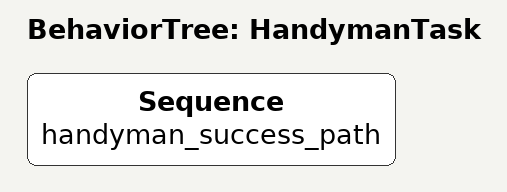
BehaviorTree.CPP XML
<?xml version="1.0"?>
<!-- Placeholder contract for a later Nav2/BehaviorTree.CPP integration. -->
<root BTCPP_format="4" main_tree_to_execute="HandymanTask">
  <BehaviorTree ID="HandymanTask">
    <Sequence name="handyman_success_path">
      <!-- ParseInstruction, NavigateRoom, Search, Grasp, Place will be added incrementally. -->
    </Sequence>
  </BehaviorTree>
</root>
